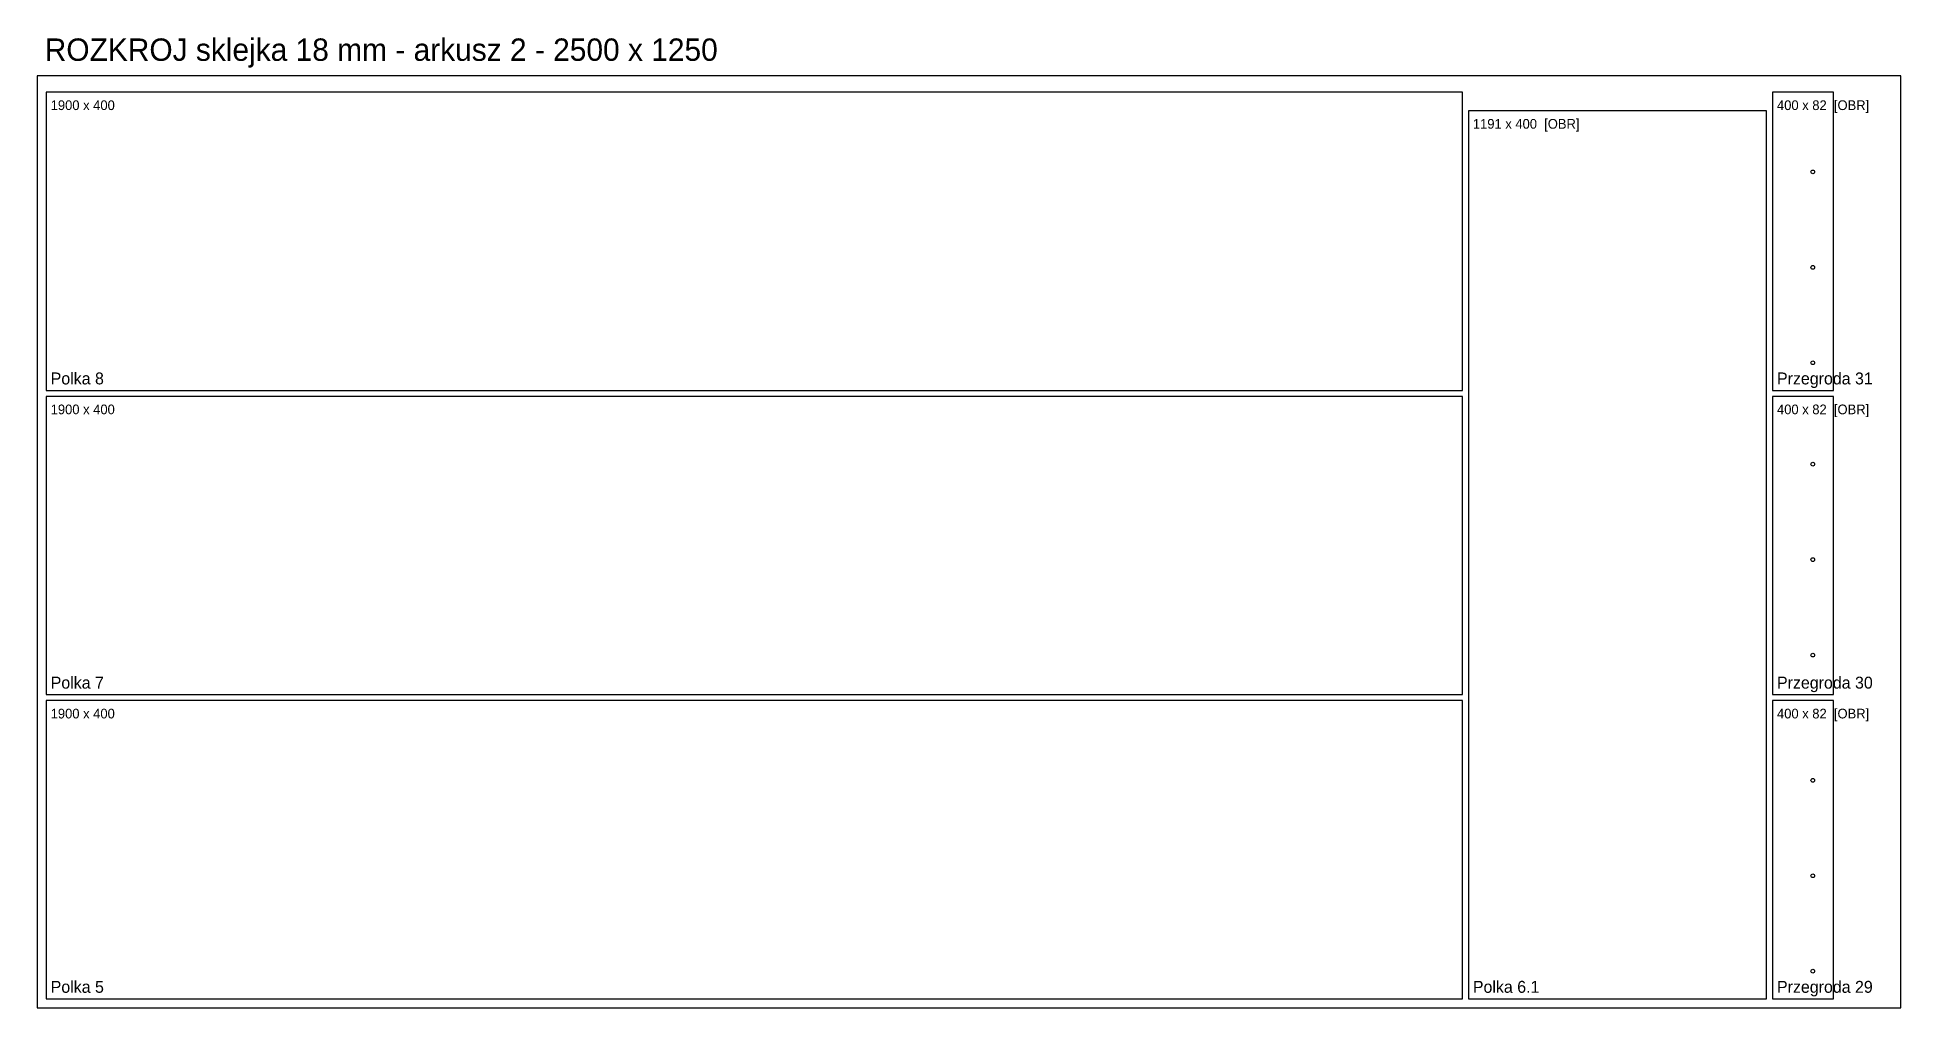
# Model space of a CAD drawing. Header units: metres. Extents: x 0 to 2500, y 0 to 1302.
import ezdxf

# ---------------------------------------------------------------- set-up
doc = ezdxf.new("R2010")
doc.units = ezdxf.units.M

msp = doc.modelspace()

# ---------------------------------------------------------------- linework, layer by layer
at = {"layer": 'ARKUSZ'}
for p, q in [((2500, 1250), (0, 1250)), ((0, 1250), (0, 0)), ((2500, 0), (2500, 1250)), ((0, 0), (2500, 0))]:
    msp.add_line(p, q, dxfattribs=at)
at = {"layer": 'OBRYS'}
for p, q in [((1912, 1228), (12, 1228)), ((12, 1228), (12, 828)), ((1912, 828), (1912, 1228)), ((2410, 1228), (2328, 1228)), ((2328, 1228), (2328, 828)), ((2410, 828), (2410, 1228)), ((2320, 1203), (1920, 1203)), ((1920, 1203), (1920, 12)), ((2320, 12), (2320, 1203)), ((12, 828), (1912, 828)), ((2328, 828), (2410, 828)), ((1912, 820), (12, 820)), ((12, 820), (12, 420)), ((1912, 420), (1912, 820)), ((2410, 820), (2328, 820)), ((2328, 820), (2328, 420)), ((2410, 420), (2410, 820)), ((12, 420), (1912, 420)), ((1912, 412), (12, 412)), ((12, 412), (12, 12)), ((1912, 12), (1912, 412)), ((2328, 420), (2410, 420)), ((2410, 412), (2328, 412)), ((2328, 412), (2328, 12)), ((2410, 12), (2410, 412)), ((12, 12), (1912, 12)), ((1920, 12), (2320, 12)), ((2328, 12), (2410, 12))]:
    msp.add_line(p, q, dxfattribs=at)
at = {"layer": 'WKRET_45'}
for centre in [(2382, 1121), (2382, 993), (2382, 865), (2382, 729), (2382, 601), (2382, 473), (2382, 305), (2382, 177), (2382, 49)]:
    msp.add_circle(centre, 2.5, dxfattribs=at)

# ---------------------------------------------------------------- texts
at = {"layer": 'OPIS'}
for s, height, p in [('ROZKROJ sklejka 18 mm - arkusz 2 - 2500 x 1250', 30, (10, 1270)), ('1900 x 400', 13, (18, 1204)), ('400 x 82  [OBR]', 13, (2334, 1204)), ('1191 x 400  [OBR]', 13, (1926, 1179)), ('Polka 8', 16, (18, 836)), ('Przegroda 31', 16, (2334, 836)), ('1900 x 400', 13, (18, 796)), ('400 x 82  [OBR]', 13, (2334, 796)), ('Polka 7', 16, (18, 428)), ('Przegroda 30', 16, (2334, 428)), ('1900 x 400', 13, (18, 388)), ('400 x 82  [OBR]', 13, (2334, 388)), ('Polka 5', 16, (18, 20)), ('Polka 6.1', 16, (1926, 20)), ('Przegroda 29', 16, (2334, 20))]:
    msp.add_text(s, height=height, dxfattribs=at).set_placement(p)

doc.saveas('drawing.dxf')
